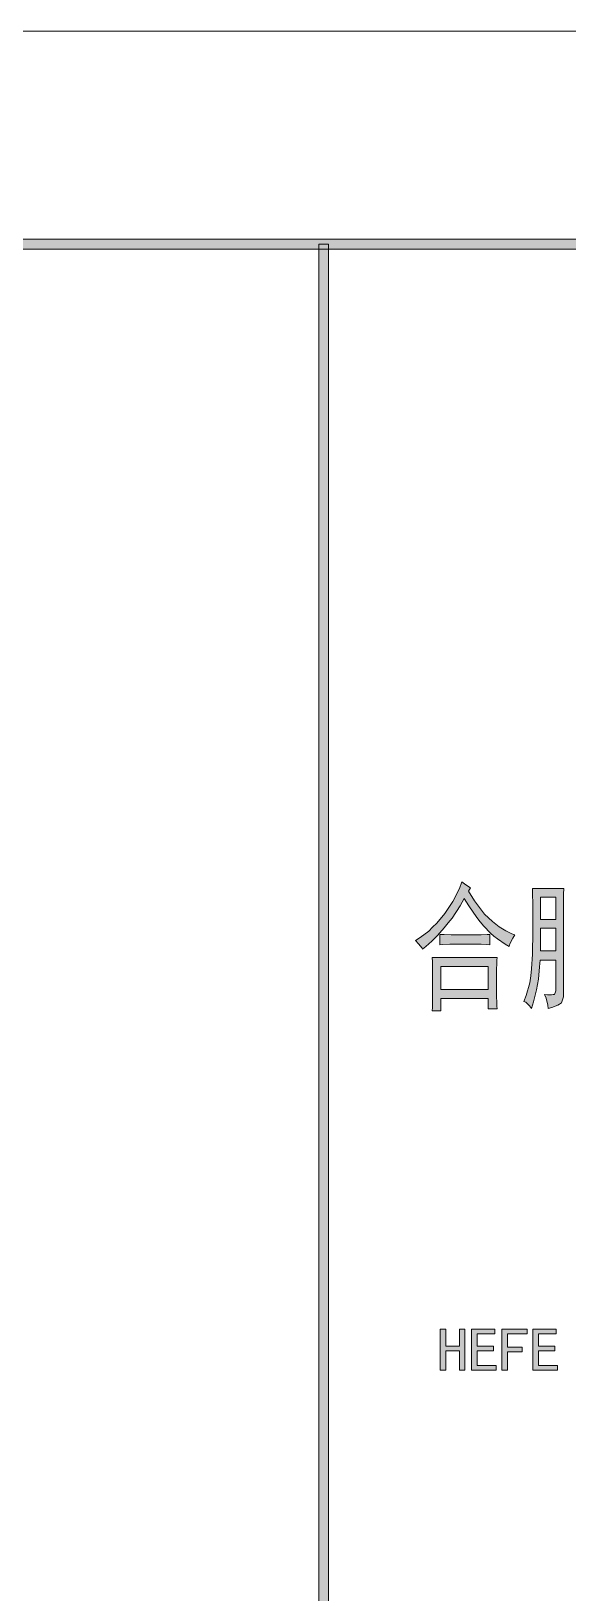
# Model space of a CAD drawing. Header units: millimetres. Extents: x 568 to 57335, y 85 to 28579.
# Drawn here: x 57224.6 to 57262.4, y 28468.8 to 28578.8 of the extents above; entities that cross this region are included whole.
import ezdxf

# ---------------------------------------------------------------- set-up
doc = ezdxf.new("R2010")
doc.units = ezdxf.units.MM

msp = doc.modelspace()

# ---------------------------------------------------------------- hatches: boundary and pattern name
h = msp.add_hatch(color=0)
h.dxf.hatch_style = 2
h.paths.add_polyline_path([(57320.57, 28564.16), (57319.87, 28563.46), (56111.83, 28563.46), (56111.13, 28564.16)])
h = msp.add_hatch(color=0)
h.dxf.hatch_style = 2
h.paths.add_polyline_path([(57245.52, 27703), (57244.83, 27703), (57244.83, 28563.81), (57245.52, 28563.81)])
h = msp.add_hatch(color=0)
h.dxf.hatch_style = 2
h.paths.add_polyline_path([(57255.37, 28518.21), (57255.8, 28517.53), (57256.51, 28516.59), (57256.78, 28516.34), (57257.05, 28516.08), (57257.54, 28515.7), (57257.76, 28515.56), (57257.99, 28515.42), (57258.42, 28515.21), (57258.64, 28515.13), (57258.49, 28514.91), (57258.29, 28514.5), (57258.24, 28514.31), (57257.95, 28514.49), (57257.41, 28514.86), (57257.16, 28515.05), (57256.93, 28515.25), (57256.44, 28515.74), (57256.19, 28516.05), (57255.95, 28516.35), (57255.39, 28517.18), (57255.07, 28517.7), (57254.79, 28517.18), (57254.22, 28516.31), (57253.94, 28515.97), (57253.67, 28515.63), (57253.2, 28515.09), (57253, 28514.9), (57252.8, 28514.7), (57252.37, 28514.31), (57252.13, 28514.12), (57252.1, 28514.19), (57251.86, 28514.5), (57251.65, 28514.74), (57251.97, 28514.94), (57252.57, 28515.4), (57252.85, 28515.67), (57253.14, 28515.95), (57253.71, 28516.64), (57253.99, 28517.06), (57254.28, 28517.48), (57254.74, 28518.39), (57254.91, 28518.87), (57255.08, 28518.74), (57255.39, 28518.52), (57255.51, 28518.45)])
h = msp.add_hatch(color=0)
h.paths.add_polyline_path([(57260.73, 28510.92), (57260.93, 28510.9), (57261.22, 28510.9), (57261.32, 28510.92), (57261.42, 28510.94), (57261.52, 28511.18), (57261.52, 28511.39), (57261.52, 28513.34), (57260.41, 28513.34), (57260.38, 28512.87), (57260.29, 28512.02), (57260.23, 28511.64), (57260.16, 28511.26), (57259.95, 28510.42), (57259.81, 28509.95), (57259.67, 28510.14), (57259.4, 28510.39), (57259.27, 28510.45), (57259.44, 28510.87), (57259.69, 28511.76), (57259.75, 28512.25), (57259.81, 28512.73), (57259.88, 28513.77), (57259.88, 28514.31), (57259.89, 28514.86), (57259.9, 28516.01), (57259.9, 28516.61), (57259.9, 28517.22), (57259.88, 28518.11), (57259.87, 28518.4), (57262.09, 28518.4), (57262.07, 28518.01), (57262.06, 28517.25), (57262.06, 28516.88), (57262.06, 28511.12), (57262.06, 28510.77), (57261.92, 28510.34), (57261.78, 28510.26), (57261.65, 28510.18), (57261.24, 28510.02), (57260.98, 28509.95), (57260.95, 28510.18), (57260.83, 28510.67)])
h.paths.add_polyline_path([(57261.52, 28514), (57261.52, 28515.6), (57260.44, 28515.6), (57260.44, 28514)])
h.paths.add_polyline_path([(57261.52, 28516.22), (57261.52, 28517.78), (57260.44, 28517.78), (57260.44, 28516.22)])
h = msp.add_hatch(color=0)
h.dxf.hatch_style = 2
h.paths.add_polyline_path([(57256.02, 28515.13), (57256.27, 28515.13), (57256.68, 28515.15), (57256.87, 28515.17), (57256.87, 28514.43), (57256.67, 28514.45), (57256.27, 28514.47), (57256.05, 28514.47), (57254.38, 28514.47), (57254.06, 28514.47), (57253.55, 28514.45), (57253.36, 28514.43), (57253.36, 28515.17), (57253.65, 28515.15), (57254.15, 28515.13), (57254.38, 28515.13)])
h = msp.add_hatch(color=0)
h.paths.add_polyline_path([(57257.38, 28513.53), (57257.36, 28513.34), (57257.35, 28512.45), (57257.35, 28511.74), (57257.35, 28511.04), (57257.36, 28510.12), (57257.38, 28509.91), (57256.75, 28509.91), (57256.75, 28510.65), (57253.42, 28510.65), (57253.42, 28509.79), (57252.82, 28509.79), (57252.83, 28510.02), (57252.85, 28510.92), (57252.85, 28511.59), (57252.85, 28512.26), (57252.83, 28513.24), (57252.82, 28513.53)])
h.paths.add_polyline_path([(57256.75, 28511.28), (57256.75, 28512.91), (57253.42, 28512.91), (57253.42, 28511.28)])
h = msp.add_hatch(color=0)
h.dxf.hatch_style = 2
h.paths.add_polyline_path([(57255.12, 28484.46), (57254.73, 28484.46), (57254.73, 28485.82), (57253.77, 28485.82), (57253.77, 28484.46), (57253.38, 28484.46), (57253.38, 28487.35), (57253.77, 28487.35), (57253.77, 28486.14), (57254.73, 28486.14), (57254.73, 28487.35), (57255.12, 28487.35)])
h = msp.add_hatch(color=0)
h.dxf.hatch_style = 2
h.paths.add_polyline_path([(57257.32, 28484.46), (57255.59, 28484.46), (57255.59, 28487.35), (57257.23, 28487.35), (57257.23, 28487.03), (57255.98, 28487.03), (57255.98, 28486.14), (57257.13, 28486.14), (57257.13, 28485.82), (57255.98, 28485.82), (57255.98, 28484.79), (57257.32, 28484.79)])
h = msp.add_hatch(color=0)
h.dxf.hatch_style = 2
h.paths.add_polyline_path([(57259.5, 28487.03), (57258.11, 28487.03), (57258.11, 28486.09), (57259.15, 28486.09), (57259.15, 28485.76), (57258.11, 28485.76), (57258.11, 28484.46), (57257.72, 28484.46), (57257.72, 28487.35), (57259.5, 28487.35)])
h = msp.add_hatch(color=0)
h.dxf.hatch_style = 2
h.paths.add_polyline_path([(57261.64, 28484.46), (57259.91, 28484.46), (57259.91, 28487.35), (57261.55, 28487.35), (57261.55, 28487.03), (57260.31, 28487.03), (57260.31, 28486.14), (57261.46, 28486.14), (57261.46, 28485.82), (57260.31, 28485.82), (57260.31, 28484.79), (57261.64, 28484.79)])

# ---------------------------------------------------------------- linework, layer by layer
at = {"color": 0, "lineweight": 0}
for points in [[(56073.99, 27688), (56073.99, 28578.81), (57335.22, 28578.81), (57335.22, 27688)], [(57320.57, 28564.16), (57319.87, 28563.46), (56111.83, 28563.46), (56111.13, 28564.16)], [(57245.52, 27703), (57244.83, 27703), (57244.83, 28563.81), (57245.52, 28563.81)], [(57255.37, 28518.21), (57255.8, 28517.53), (57256.51, 28516.59), (57256.78, 28516.34), (57257.05, 28516.08), (57257.54, 28515.7), (57257.76, 28515.56), (57257.99, 28515.42), (57258.42, 28515.21), (57258.64, 28515.13), (57258.49, 28514.91), (57258.29, 28514.5), (57258.24, 28514.31), (57257.95, 28514.49), (57257.41, 28514.86), (57257.16, 28515.05), (57256.93, 28515.25), (57256.44, 28515.74), (57256.19, 28516.05), (57255.95, 28516.35), (57255.39, 28517.18), (57255.07, 28517.7), (57254.79, 28517.18), (57254.22, 28516.31), (57253.94, 28515.97), (57253.67, 28515.63), (57253.2, 28515.09), (57253, 28514.9), (57252.8, 28514.7), (57252.37, 28514.31), (57252.13, 28514.12), (57252.1, 28514.19), (57251.86, 28514.5), (57251.65, 28514.74), (57251.97, 28514.94), (57252.57, 28515.4), (57252.85, 28515.67), (57253.14, 28515.95), (57253.71, 28516.64), (57253.99, 28517.06), (57254.28, 28517.48), (57254.74, 28518.39), (57254.91, 28518.87), (57255.08, 28518.74), (57255.39, 28518.52), (57255.51, 28518.45)], [(57260.73, 28510.92), (57260.93, 28510.9), (57261.22, 28510.9), (57261.32, 28510.92), (57261.42, 28510.94), (57261.52, 28511.18), (57261.52, 28511.39), (57261.52, 28513.34), (57260.41, 28513.34), (57260.38, 28512.87), (57260.29, 28512.02), (57260.23, 28511.64), (57260.16, 28511.26), (57259.95, 28510.42), (57259.81, 28509.95), (57259.67, 28510.14), (57259.4, 28510.39), (57259.27, 28510.45), (57259.44, 28510.87), (57259.69, 28511.76), (57259.75, 28512.25), (57259.81, 28512.73), (57259.88, 28513.77), (57259.88, 28514.31), (57259.89, 28514.86), (57259.9, 28516.01), (57259.9, 28516.61), (57259.9, 28517.22), (57259.88, 28518.11), (57259.87, 28518.4), (57262.09, 28518.4), (57262.07, 28518.01), (57262.06, 28517.25), (57262.06, 28516.88), (57262.06, 28511.12), (57262.06, 28510.77), (57261.92, 28510.34), (57261.78, 28510.26), (57261.65, 28510.18), (57261.24, 28510.02), (57260.98, 28509.95), (57260.95, 28510.18), (57260.83, 28510.67)], [(57261.52, 28516.22), (57261.52, 28517.78), (57260.44, 28517.78), (57260.44, 28516.22)], [(57256.02, 28515.13), (57256.27, 28515.13), (57256.68, 28515.15), (57256.87, 28515.17), (57256.87, 28514.43), (57256.67, 28514.45), (57256.27, 28514.47), (57256.05, 28514.47), (57254.38, 28514.47), (57254.06, 28514.47), (57253.55, 28514.45), (57253.36, 28514.43), (57253.36, 28515.17), (57253.65, 28515.15), (57254.15, 28515.13), (57254.38, 28515.13)], [(57261.52, 28514), (57261.52, 28515.6), (57260.44, 28515.6), (57260.44, 28514)], [(57257.38, 28513.53), (57257.36, 28513.34), (57257.35, 28512.45), (57257.35, 28511.74), (57257.35, 28511.04), (57257.36, 28510.12), (57257.38, 28509.91), (57256.75, 28509.91), (57256.75, 28510.65), (57253.42, 28510.65), (57253.42, 28509.79), (57252.82, 28509.79), (57252.83, 28510.02), (57252.85, 28510.92), (57252.85, 28511.59), (57252.85, 28512.26), (57252.83, 28513.24), (57252.82, 28513.53)], [(57256.75, 28511.28), (57256.75, 28512.91), (57253.42, 28512.91), (57253.42, 28511.28)], [(57255.12, 28484.46), (57254.73, 28484.46), (57254.73, 28485.82), (57253.77, 28485.82), (57253.77, 28484.46), (57253.38, 28484.46), (57253.38, 28487.35), (57253.77, 28487.35), (57253.77, 28486.14), (57254.73, 28486.14), (57254.73, 28487.35), (57255.12, 28487.35)], [(57257.32, 28484.46), (57255.59, 28484.46), (57255.59, 28487.35), (57257.23, 28487.35), (57257.23, 28487.03), (57255.98, 28487.03), (57255.98, 28486.14), (57257.13, 28486.14), (57257.13, 28485.82), (57255.98, 28485.82), (57255.98, 28484.79), (57257.32, 28484.79)], [(57259.5, 28487.03), (57258.11, 28487.03), (57258.11, 28486.09), (57259.15, 28486.09), (57259.15, 28485.76), (57258.11, 28485.76), (57258.11, 28484.46), (57257.72, 28484.46), (57257.72, 28487.35), (57259.5, 28487.35)], [(57261.64, 28484.46), (57259.91, 28484.46), (57259.91, 28487.35), (57261.55, 28487.35), (57261.55, 28487.03), (57260.31, 28487.03), (57260.31, 28486.14), (57261.46, 28486.14), (57261.46, 28485.82), (57260.31, 28485.82), (57260.31, 28484.79), (57261.64, 28484.79)]]:
    msp.add_lwpolyline(points, close=True, dxfattribs=at)

doc.saveas('drawing.dxf')
